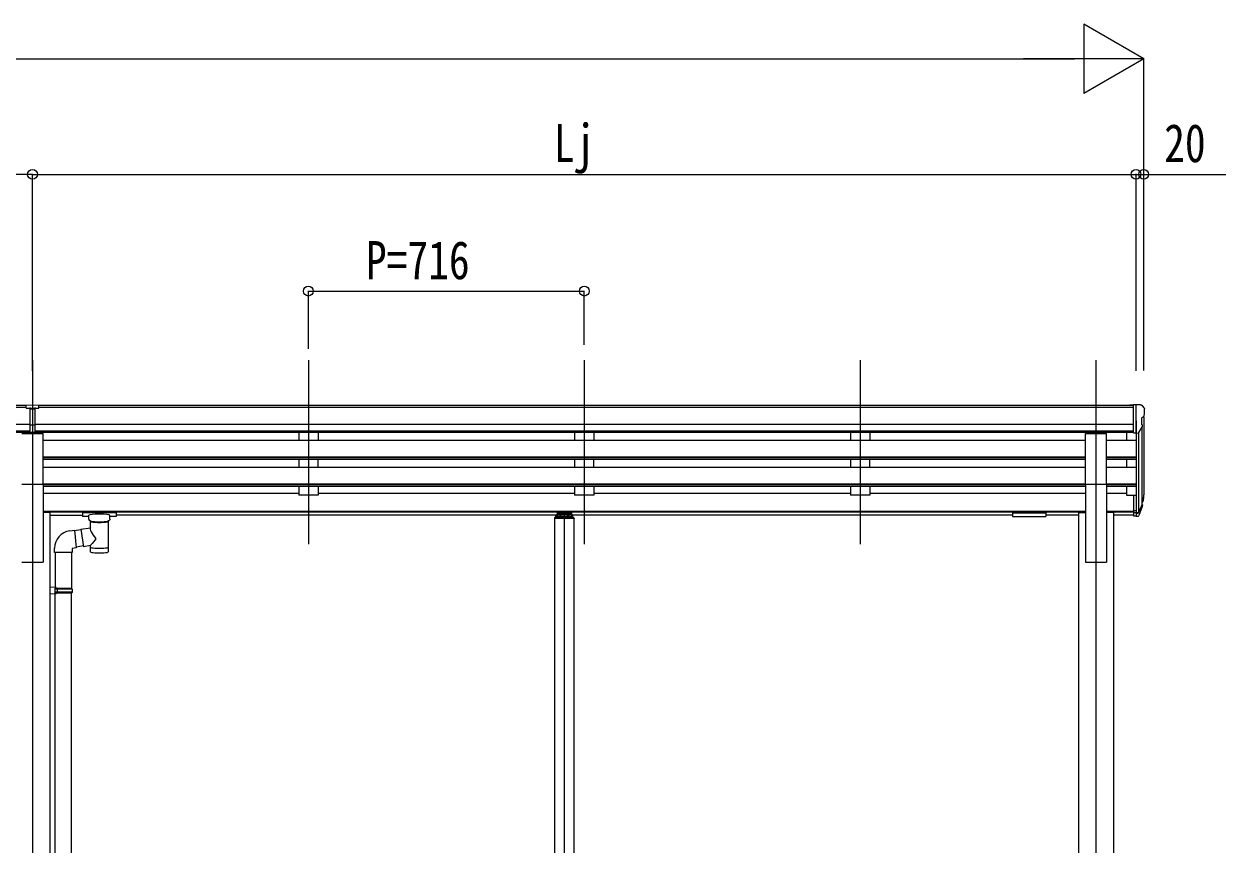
# Model space of a CAD drawing. Units: millimetres, scale not verified. Extents: x -12615 to 12615, y -8910 to 8910.
# Drawn here: x -985 to 2134, y -3361 to -1231 of the extents above; entities that cross this region are included whole.
import ezdxf
from ezdxf.enums import TextEntityAlignment as Align

# ---------------------------------------------------------------- set-up
doc = ezdxf.new("R2010")
doc.units = ezdxf.units.MM
doc.header["$LTSCALE"] = 40
for name, color, linetype in [('0-3_YKK_12', 2, 'Continuous'), ('0-4_YKK_13', 4, 'Continuous'), ('0-5_YKK_A1', 4, 'Continuous'), ('0-6_YKK_D', 6, 'Continuous')]:
    doc.layers.add(name, color=color, linetype=linetype)
doc.styles.add('ＭＳ ゴシック', font='')
doc.styles.get('ＭＳ ゴシック').set_extended_font_data('MS Gothic')

msp = doc.modelspace()

# ---------------------------------------------------------------- linework, layer by layer
at = {"layer": '0-3_YKK_12'}
for p, q in [((-963.2, -2103.15), (-963.2, -5277.55)), ((-247.2, -2103.15), (-247.2, -2580.67)), ((468.8, -2103.15), (468.8, -2580.67)), ((1184.8, -2103.15), (1184.8, -2580.67)), ((1796.8, -2103.15), (1796.8, -5277.55)), ((416.8, -2507.56), (416.8, -4934.42))]:
    msp.add_line(p, q, dxfattribs=at)
at = {"layer": '0-4_YKK_13'}
for p, q in [((-979.7, -2227.57), (-979.7, -2219.73)), ((-979.7, -2227.57), (-969.7, -2227.57)), ((-963.2, -2228.39), (-969.7, -2227.99)), ((-969.7, -2229.57), (-956.7, -2229.57)), ((-956.7, -2228.05), (-963.2, -2228.37)), ((-956.7, -2291.2), (-956.7, -2225.92)), ((1894.3, -2219.54), (1884.3, -2219.62)), ((1884.3, -2221.14), (1884.3, -2219.62)), ((1894.3, -2291.52), (1894.3, -2219.54)), ((1912.8, -2219.54), (1894.3, -2219.54)), ((1900.8, -2292.52), (1900.8, -2219.54)), ((1912.8, -2219.54), (1915.13, -2219.68)), ((1915.89, -2220.1), (1919.96, -2225.91)), ((1922.8, -2228.91), (1922.8, -2229.54)), ((-969.7, -2271.09), (-963.2, -2271.25)), ((-963.2, -2271.25), (-956.7, -2271.09)), ((1908.42, -2290.71), (1917.43, -2275.11)), ((1914.8, -2254.05), (1914.8, -2270.32)), ((1920.27, -2250.72), (1914.95, -2253.79)), ((-990.7, -2293.18), (-935.7, -2293.18)), ((-969.7, -2290.13), (-963.2, -2290.53)), ((-963.2, -2290.53), (-956.7, -2290.13)), ((-935.7, -2424.98), (-935.7, -2293.18)), ((1769.3, -2424.98), (1769.3, -2293.18)), ((1769.3, -2293.18), (1824.3, -2293.18)), ((1824.3, -2424.98), (1824.3, -2293.18)), ((1894.3, -2291.52), (1900.8, -2291.52)), ((1900.8, -2292.52), (1906.01, -2292.2)), ((-990.7, -2424.98), (-935.7, -2424.98)), ((1769.3, -2424.98), (1824.3, -2424.98)), ((1894.3, -2453.26), (1894.3, -2507.29)), ((1894.3, -2453.26), (1900.8, -2453.26)), ((1900.8, -2453.26), (1900.8, -2508.03)), ((1894.3, -2493.39), (1900.8, -2493.39)), ((1907.23, -2497.61), (1914.99, -2482.21)), ((1916.44, -2482.56), (1908.24, -2498.74)), ((1917.05, -2483.13), (1908.24, -2506.68)), ((1919.1, -2466.07), (1915.83, -2473.13)), ((1919.71, -2467.45), (1915.83, -2475.4)), ((1917.39, -2478.72), (1917.05, -2483.13)), ((-833.2, -2497.84), (-833.2, -2508.6)), ((-748.2, -2497.17), (-831.2, -2497.17)), ((-748.2, -2499.35), (-831.2, -2499.35)), ((-816.7, -2509.26), (-831.2, -2509.26)), ((-816.7, -2516.07), (-816.7, -2505.79)), ((-812.6, -2538.14), (-812.6, -2520.56)), ((-766.8, -2520.57), (-766.79, -2600.86)), ((-762.7, -2516.07), (-762.7, -2505.79)), ((-748.2, -2509.26), (-762.7, -2509.26)), ((-746.2, -2497.84), (-746.2, -2508.6)), ((-746.2, -2498.03), (-746.2, -2499.57)), ((391.3, -2513.05), (391.3, -2514.55)), ((442.3, -2514.55), (391.3, -2514.55)), ((440.8, -2511.55), (392.8, -2511.55)), ((394.3, -2507.09), (394.3, -2511.55)), ((396.8, -2504.52), (398.3, -2504.52)), ((396.8, -2507.03), (396.8, -2511.55)), ((396.8, -2507.03), (398.3, -2507.03)), ((396.8, -2508.92), (436.8, -2508.92)), ((435.3, -2498.6), (398.3, -2498.6)), ((398.3, -2498.6), (398.3, -2507.03)), ((398.3, -2501.09), (435.3, -2501.09)), ((400.9, -2503.52), (400.9, -2504)), ((404.35, -2505.41), (404.35, -2505.74)), ((406.31, -2505.08), (406.31, -2505.42)), ((406.8, -2504.17), (406.8, -2506.86)), ((407.29, -2505.08), (407.29, -2505.42)), ((409.25, -2505.74), (409.25, -2505.41)), ((412.7, -2503.52), (412.7, -2504)), ((420.9, -2503.52), (420.9, -2504)), ((424.35, -2505.41), (424.35, -2505.74)), ((426.31, -2505.08), (426.31, -2505.42)), ((426.8, -2504.17), (426.8, -2506.86)), ((427.29, -2505.08), (427.29, -2505.42)), ((429.25, -2505.74), (429.25, -2505.41)), ((432.7, -2503.52), (432.7, -2504)), ((435.3, -2498.6), (435.3, -2507.03)), ((435.3, -2504.52), (436.8, -2504.52)), ((435.3, -2507.03), (436.8, -2507.03)), ((436.8, -2507.03), (436.8, -2511.55)), ((439.3, -2511.55), (439.3, -2507.09)), ((442.3, -2513.05), (442.3, -2514.55)), ((1579.8, -2497.84), (1579.8, -2508.6)), ((1579.8, -2498.03), (1579.8, -2499.57)), ((1581.8, -2497.17), (1664.8, -2497.17)), ((1581.8, -2499.35), (1664.8, -2499.35)), ((1581.8, -2509.26), (1664.8, -2509.26)), ((1666.8, -2497.84), (1666.8, -2508.6)), ((1894.3, -2498.27), (1900.8, -2498.27)), ((1894.3, -2507.29), (1900.8, -2507.29)), ((1900.8, -2498.29), (1905.93, -2498.29)), ((1900.8, -2500.1), (1905.65, -2500.1)), ((1900.8, -2508.03), (1905.65, -2508.03)), ((-866.56, -2546.08), (-854.05, -2544.52)), ((-837.53, -2543.93), (-853.88, -2546.46)), ((-837.82, -2542.05), (-812.6, -2538.14)), ((-837.82, -2542.05), (-830.8, -2587.31)), ((-831.09, -2585.43), (-850.21, -2588.4)), ((-812.6, -2584.49), (-830.8, -2587.31)), ((-812.62, -2600.86), (-812.6, -2584.23)), ((-905.96, -2602.09), (-905.96, -2591.17)), ((-859.96, -2602.09), (-905.96, -2602.09)), ((-904, -2602.09), (-904, -2692.92)), ((-862, -2602.09), (-862, -2695.48)), ((-902, -2692.98), (-918, -2692.51)), ((-918, -2692.51), (-918, -2710.45)), ((-902, -2709.98), (-918, -2710.45)), ((-902, -2694.98), (-904, -2694.98)), ((-861, -2695.48), (-904, -2695.48)), ((-860, -2697.48), (-904, -2697.48)), ((-860, -2705.48), (-904, -2705.48)), ((-861, -2707.48), (-904, -2707.48)), ((-904, -3552.17), (-904, -2710.04)), ((-902, -2694.98), (-902, -2692.98)), ((-902, -2709.98), (-902, -2707.98)), ((-899.52, -2697.48), (-899.1, -2695.48)), ((-862, -3554.73), (-862, -2707.48)), ((-860, -2697.48), (-861, -2695.48)), ((-860, -2705.48), (-861, -2707.48)), ((-860, -2697.48), (-860, -2705.48))]:
    msp.add_line(p, q, dxfattribs=at)
for points in [[(-979.7, -2219.73), (-961.7, -2219.57), (-946.7, -2219.7)], [(-956.7, -2291.2), (-963.2, -2291.59), (-969.7, -2291.2), (-969.7, -2225.86)], [(-956.7, -2227.53), (-946.7, -2227.44), (-946.7, -2219.7)], [(-956.7, -2272.19), (-959.96, -2272.27), (-963.2, -2272.35), (-966.44, -2272.27), (-969.7, -2272.19)], [(-831.2, -2497.17), (-831.55, -2497.18), (-832.08, -2497.2), (-832.53, -2497.25), (-832.84, -2497.33), (-833.01, -2497.43), (-833.13, -2497.57), (-833.19, -2497.75), (-833.2, -2497.84)], [(-831.2, -2509.26), (-831.55, -2509.26), (-832.08, -2509.23), (-832.53, -2509.18), (-832.84, -2509.1), (-833.01, -2509), (-833.13, -2508.87), (-833.19, -2508.69), (-833.2, -2508.6)], [(-812.6, -2520.56), (-812.83, -2520.47), (-814.19, -2519.73), (-815.3, -2518.88), (-816.06, -2518.02), (-816.52, -2517.12), (-816.69, -2516.23)], [(-762.74, -2516.01), (-762.72, -2516.37), (-762.96, -2517.33), (-763.48, -2518.21), (-764.29, -2519.05), (-765.4, -2519.85), (-766.8, -2520.57)], [(-746.2, -2497.84), (-746.24, -2497.64), (-746.32, -2497.51), (-746.42, -2497.41), (-746.52, -2497.35), (-746.64, -2497.31), (-746.94, -2497.24), (-747.43, -2497.2), (-747.97, -2497.18), (-748.2, -2497.17)], [(-746.2, -2508.6), (-746.24, -2508.79), (-746.32, -2508.93), (-746.42, -2509.02), (-746.52, -2509.08), (-746.64, -2509.13), (-746.94, -2509.19), (-747.43, -2509.24), (-747.97, -2509.26), (-748.2, -2509.26)], [(405.33, -2505.64), (405.52, -2505.67), (405.6, -2505.67), (405.7, -2505.67), (405.87, -2505.66), (406.02, -2505.63), (406.14, -2505.59), (406.23, -2505.54), (406.29, -2505.48)], [(407.31, -2505.48), (407.36, -2505.54), (407.45, -2505.59), (407.58, -2505.63), (407.72, -2505.66), (407.89, -2505.67), (408, -2505.67), (408.08, -2505.67), (408.27, -2505.64)], [(425.33, -2505.64), (425.52, -2505.67), (425.6, -2505.67), (425.7, -2505.67), (425.87, -2505.66), (426.02, -2505.63), (426.14, -2505.59), (426.23, -2505.54), (426.29, -2505.48)], [(427.31, -2505.48), (427.36, -2505.54), (427.45, -2505.59), (427.58, -2505.63), (427.72, -2505.66), (427.89, -2505.67), (428, -2505.67), (428.08, -2505.67), (428.27, -2505.64)], [(1579.8, -2497.84), (1579.84, -2497.64), (1579.92, -2497.51), (1580.02, -2497.41), (1580.12, -2497.35), (1580.24, -2497.31), (1580.53, -2497.24), (1581.02, -2497.2), (1581.57, -2497.18), (1581.8, -2497.17)], [(1579.8, -2508.6), (1579.84, -2508.79), (1579.92, -2508.93), (1580.02, -2509.02), (1580.12, -2509.08), (1580.24, -2509.13), (1580.53, -2509.19), (1581.02, -2509.24), (1581.57, -2509.26), (1581.8, -2509.26)], [(1664.8, -2497.17), (1665.15, -2497.18), (1665.68, -2497.2), (1666.13, -2497.25), (1666.44, -2497.33), (1666.6, -2497.43), (1666.72, -2497.57), (1666.79, -2497.75), (1666.8, -2497.84)], [(1664.8, -2509.26), (1665.15, -2509.26), (1665.68, -2509.23), (1666.13, -2509.18), (1666.44, -2509.1), (1666.6, -2509), (1666.72, -2508.87), (1666.79, -2508.69), (1666.8, -2508.6)], [(-854.05, -2544.52), (-850.04, -2590.34), (-859.96, -2592.09), (-859.96, -2602.09)], [(-902, -2707.98), (-904, -2707.98), (-904, -2694.98)], [(-899.52, -2697.48), (-899.52, -2705.48), (-899.1, -2707.48)]]:
    msp.add_lwpolyline(points, dxfattribs=at)
for centre, radius, start, end in [((1915.07, -2220.68), 1, 35, 86.5), ((1919.8, -2228.91), 3, 0, 87), ((1720.8, -2229.54), 202, 355.05096, 0), ((1915.1, -2254.05), 0.3, 120, 180), ((1915.1, -2270.32), 0.3, 180, 265.2833), ((1914.83, -2273.61), 3, 330, 85.2833), ((1915.89, -2246.35), 6.18, 315.00103, 354.2965), ((1905.83, -2289.21), 3, 273.5, 330), ((1890.21, -2456.57), 30.41, 341.80266, 352.8448), ((1891.62, -2458.33), 29.53, 342.01856, 353.49194), ((392.8, -2513.05), 1.5, 90, 180), ((440.8, -2513.05), 1.5, 0, 90), ((-860.05, -2591.52), 45.91, 98.14944, 179.55845)]:
    msp.add_arc(centre, radius, start, end, dxfattribs=at)
for centre, major_axis, ratio, start_param, end_param in [((-938.63, -2229.88), (24.57, -1.51), 0.121868, 3.1422238, 3.1491027), ((1832.94, -2452.09), (-87.93, 4.42), 0.541684, 3.060334, 3.2172517), ((1832.15, -2458.76), (89.06, 1.43), 0.57596, 6.1985533, 6.3701348), ((1830.88, -2458.67), (88.05, 0), 0.90356, 5.9828017, 6.0168888), ((1916.09, -2478.72), (-1.3, 0), 0.90356, 2.9359903, 4.9130961), ((1830.17, -2462.53), (89.07, 0), 0.90356, 6.0316505, 6.077583), ((-831.2, -2499.57), (-2, 0), 0.109601, 4.712389, 6.2831853), ((-789.7, -2505.79), (-27, 0), 0.122176, 3.1415927, 6.2831853), ((-800.7, -2516.07), (-16, 0), 0.361356, 0, 0.0194874), ((-789.69, -2521.02), (-22.92, 0.42), 0.07247, 0.0008089, 1.5716053), ((-789.69, -2522.65), (-22.92, 0.42), 0.07247, 0.0008089, 1.5716053), ((-789.71, -2521.02), (22.91, 0.42), 0.072511, 4.711586, 6.2823824), ((-789.71, -2522.65), (22.91, 0.42), 0.072511, 4.711586, 6.2823824), ((-748.2, -2499.57), (-2, 0), 0.109601, 3.1415927, 4.712389), ((396.8, -2507.09), (0, 2.57), 0.97237, 6.2831853, 7.8539816), ((406.8, -2503.52), (5.9, 0), 0.342073, 0, 3.1415927), ((406.8, -2498.23), (8.02, 0), 0.939674, 4.4018361, 4.5279947), ((406.8, -2498.57), (8.02, 0), 0.939674, 4.4018361, 4.5279947), ((406.8, -2497.56), (8.02, 0), 0.939674, 4.6512338, 4.7735441), ((406.8, -2498.23), (-8.02, 0), 0.939674, 1.7551906, 1.8813492), ((406.8, -2498.57), (-8.02, 0), 0.939674, 1.7551906, 1.8813492), ((426.8, -2503.52), (5.9, 0), 0.342073, 0, 3.1415927), ((426.8, -2498.23), (8.02, 0), 0.939674, 4.4018361, 4.5279947), ((426.8, -2498.57), (8.02, 0), 0.939674, 4.4018361, 4.5279947), ((426.8, -2497.56), (8.02, 0), 0.939674, 4.6512338, 4.7735441), ((426.8, -2498.23), (-8.02, 0), 0.939674, 1.7551906, 1.8813492), ((426.8, -2498.57), (-8.02, 0), 0.939674, 1.7551906, 1.8813492), ((436.8, -2507.09), (0, 2.57), 0.97237, 4.712389, 6.2831853), ((1581.8, -2499.57), (2, 0), 0.109601, 1.5707963, 3.1415927), ((1664.8, -2499.57), (2, 0), 0.109601, 0, 1.5707963), ((1905.65, -2497.39), (3, 0), 0.90356, 4.712389, 5.7595865), ((1905.65, -2505.32), (-3, 0), 0.90356, 1.5707963, 2.6179939), ((1905.93, -2496.93), (1.5, 0), 0.90356, 4.712389, 5.7595865), ((-789.7, -2564.68), (22.81, -26.62), 0.234429, 3.1563334, 4.5976381), ((-792.26, -2562.04), (-20.32, -22.25), 0.045535, 4.9756507, 6.2441899), ((-789.7, -2588.42), (-22.91, 0), 0.122865, 6.2831853, 9.424778), ((-789.7, -2600.86), (-22.92, 0), 0.101955, 6.2829723, 9.4248207)]:
    msp.add_ellipse(centre, major_axis=major_axis, ratio=ratio, start_param=start_param, end_param=end_param, dxfattribs=at)
for centre in [(406.8, -2504), (426.8, -2504)]:
    msp.add_ellipse(centre, major_axis=(5.9, 0), ratio=0.342073, dxfattribs=at)
at = {"layer": '0-5_YKK_A1'}
for p, q in [((-979.7, -2221.14), (-3810.7, -2221.14)), ((-979.7, -2226.36), (-3810.7, -2226.36)), ((1894.3, -2221.14), (-946.7, -2221.14)), ((1894.3, -2226.36), (-946.7, -2226.36)), ((-969.7, -2269.89), (-3820.7, -2269.89)), ((1894.3, -2269.89), (-956.7, -2269.89)), ((1900.8, -2260.64), (1900.8, -2453.26)), ((1920.8, -2250.11), (1920.8, -2452.89)), ((-969.7, -2287.74), (-3820.7, -2287.74)), ((-969.7, -2290.99), (-3820.7, -2290.99)), ((1894.3, -2287.74), (-956.7, -2287.74)), ((1894.3, -2290.99), (-956.7, -2290.99)), ((-272.2, -2291.09), (-272.2, -2311.57)), ((-222.2, -2291.09), (-222.2, -2311.57)), ((443.8, -2291.09), (443.8, -2311.57)), ((493.8, -2291.09), (493.8, -2311.57)), ((1159.8, -2291.09), (1159.8, -2311.57)), ((1209.8, -2291.09), (1209.8, -2311.57)), ((1875.8, -2290.99), (1875.8, -2311.57)), ((1906.8, -2292.04), (1906.81, -2498.04)), ((1915.83, -2277.88), (1915.83, -2479.6)), ((1769.3, -2311.57), (-935.7, -2311.57)), ((-222.2, -2311.57), (-272.2, -2311.57)), ((493.8, -2311.57), (443.8, -2311.57)), ((1209.8, -2311.57), (1159.8, -2311.57)), ((1900.8, -2311.57), (1824.3, -2311.57)), ((1769.3, -2354.93), (-935.7, -2354.93)), ((1769.3, -2356.42), (-935.7, -2356.42)), ((1769.3, -2360.74), (-935.7, -2360.74)), ((-272.2, -2360.74), (-272.2, -2381.67)), ((-222.2, -2381.67), (-222.2, -2360.74)), ((443.8, -2360.74), (443.8, -2381.67)), ((493.8, -2381.67), (493.8, -2360.74)), ((1159.8, -2360.74), (1159.8, -2381.67)), ((1209.8, -2381.67), (1209.8, -2360.74)), ((1900.8, -2354.93), (1824.3, -2354.93)), ((1900.8, -2356.42), (1824.3, -2356.42)), ((1900.8, -2360.74), (1824.3, -2360.74)), ((1875.8, -2360.74), (1875.8, -2381.67)), ((1769.3, -2381.67), (-935.7, -2381.67)), ((-222.2, -2381.67), (-272.2, -2381.67)), ((493.8, -2381.67), (443.8, -2381.67)), ((1209.8, -2381.67), (1159.8, -2381.67)), ((1900.8, -2381.67), (1824.3, -2381.67)), ((-935.7, -2424.98), (-935.7, -2627.55)), ((1769.3, -2425.03), (-935.7, -2425.03)), ((1769.3, -2426.53), (-935.7, -2426.53)), ((1769.3, -2430.85), (-935.7, -2430.85)), ((-272.2, -2430.85), (-272.2, -2453.89)), ((-222.2, -2430.85), (-222.2, -2453.89)), ((443.8, -2430.85), (443.8, -2453.89)), ((493.8, -2430.85), (493.8, -2453.89)), ((1159.8, -2430.85), (1159.8, -2453.89)), ((1209.8, -2430.85), (1209.8, -2453.89)), ((1769.3, -2424.98), (1769.3, -2627.55)), ((1824.3, -2424.98), (1824.3, -2627.55)), ((1900.8, -2425.03), (1824.3, -2424.98)), ((1900.8, -2426.53), (1824.3, -2426.53)), ((1900.8, -2430.85), (1824.3, -2430.85)), ((1875.8, -2430.85), (1875.8, -2453.89)), ((-272.2, -2448.95), (-935.7, -2448.95)), ((-222.2, -2453.89), (-272.2, -2453.89)), ((443.8, -2448.95), (-222.2, -2448.95)), ((493.8, -2453.89), (443.8, -2453.89)), ((1159.8, -2448.95), (493.8, -2448.95)), ((1209.8, -2453.89), (1159.8, -2453.89)), ((1769.3, -2448.95), (1209.8, -2448.95)), ((1875.8, -2448.95), (1824.3, -2448.95)), ((1875.8, -2453.89), (1894.3, -2453.89)), ((1769.3, -2495.96), (-935.7, -2495.96)), ((1769.3, -2497.36), (-935.7, -2497.36)), ((-918, -2498.55), (-935.7, -2498.55)), ((-918, -2498.55), (-918, -5127.55)), ((-918, -2505.05), (-833.2, -2505.05)), ((1579.8, -2505.05), (-746.2, -2505.05)), ((391.8, -2514.55), (391.8, -4877.55)), ((441.8, -2514.55), (441.8, -4877.55)), ((1751.6, -2505.05), (1666.8, -2505.05)), ((1751.6, -2498.55), (1769.3, -2498.55)), ((1751.6, -2498.55), (1751.6, -4627.55)), ((1894.3, -2495.96), (1824.3, -2495.96)), ((1894.3, -2497.36), (1824.3, -2497.36)), ((1842, -2498.55), (1824.3, -2498.55)), ((1842, -2498.55), (1842, -3600.55)), ((1894.3, -2505.05), (1842, -2505.05)), ((-990.7, -2627.55), (-935.7, -2627.55)), ((1769.3, -2627.55), (1824.3, -2627.55))]:
    msp.add_line(p, q, dxfattribs=at)
at = {"layer": '0-6_YKK_D'}
for p, q in [((1920.8, -1321.14), (1764.92, -1231.14)), ((1764.92, -1231.14), (1764.92, -1411.14)), ((-6531.2, -1321.14), (1740.8, -1321.14)), ((1920.8, -1321.14), (1609.03, -1321.14)), ((1920.8, -1321.14), (1764.92, -1411.14)), ((1920.8, -2129.71), (1920.8, -1320.14)), ((-963.2, -1621.14), (-3827.2, -1621.14)), ((-963.2, -2130.71), (-963.2, -1620.14)), ((-963.2, -2130.71), (-963.2, -1620.14)), ((-963.2, -1621.14), (1900.8, -1621.14)), ((1900.8, -2130.71), (1900.8, -1620.14)), ((1900.8, -2130.71), (1900.8, -1620.14)), ((1920.8, -2128.71), (1920.8, -1620.14)), ((-247.2, -2074.26), (-247.2, -1923.16)), ((-247.2, -1924.16), (468.8, -1924.16)), ((468.8, -2063.13), (468.8, -1923.16))]:
    msp.add_line(p, q, dxfattribs=at)
msp.add_lwpolyline([(1900.8, -1621.14), (1920.8, -1621.14), (2134.2, -1621.14)], dxfattribs=at)
for centre in [(-963.2, -1621.14), (-963.2, -1621.14), (1900.8, -1621.14), (1900.8, -1621.14), (1920.8, -1621.14), (-247.2, -1924.16), (468.8, -1924.16)]:
    msp.add_circle(centre, 12.75, dxfattribs=at)

# ---------------------------------------------------------------- texts
at = {"layer": '0-6_YKK_D', "style": 'ＭＳ ゴシック', "width": 0.8}
for s, p in [('Lj', (389.6, -1619.14)), ('20', (1973.8, -1619.14)), ('P=716', (-98, -1922.86))]:
    msp.add_text(s, height=98.97, dxfattribs=at).set_placement(p, align=Align.BOTTOM_LEFT)

doc.saveas('drawing.dxf')
